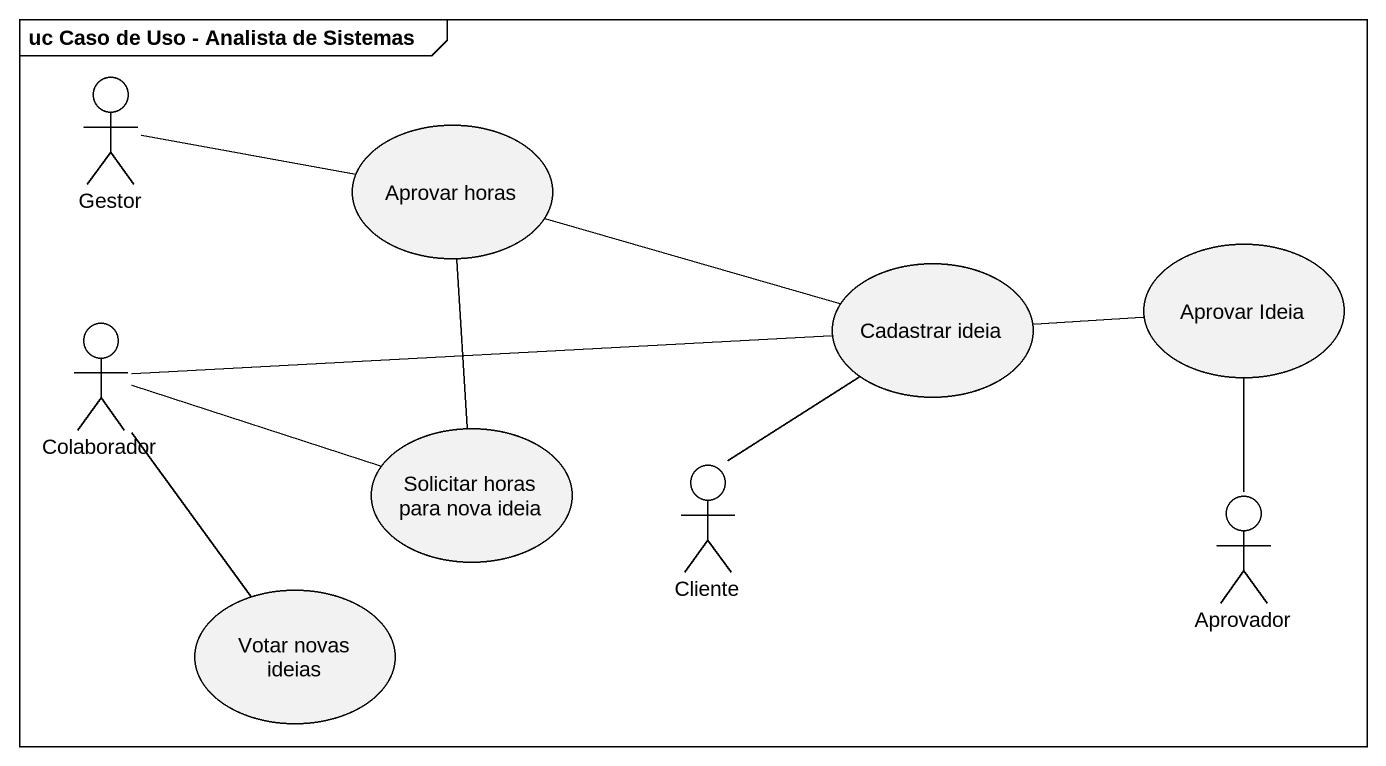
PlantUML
@startuml
mainframe uc Caso de Uso - Analista de Sistemas
actor Gestor
usecase "Aprovar horas" as Aprovar_horas
usecase "Cadastrar ideia" as Cadastrar_ideia
usecase "Aprovar Ideia" as Aprovar_Ideia
actor Colaborador
usecase "Solicitar horas para nova ideia" as Solicitar_horas_para_nova
actor Cliente
actor Aprovador
usecase "Votar novas ideias" as Votar_novas_ideias
Gestor -right- Aprovar_horas
Aprovar_horas -right- Cadastrar_ideia
Cadastrar_ideia -right- Aprovar_Ideia
Colaborador -right- Cadastrar_ideia
Colaborador -right- Solicitar_horas_para_nova
Colaborador -- Votar_novas_ideias
Solicitar_horas_para_nova -up- Aprovar_horas
Cliente -up- Cadastrar_ideia
Aprovador -up- Aprovar_Ideia
@enduml
